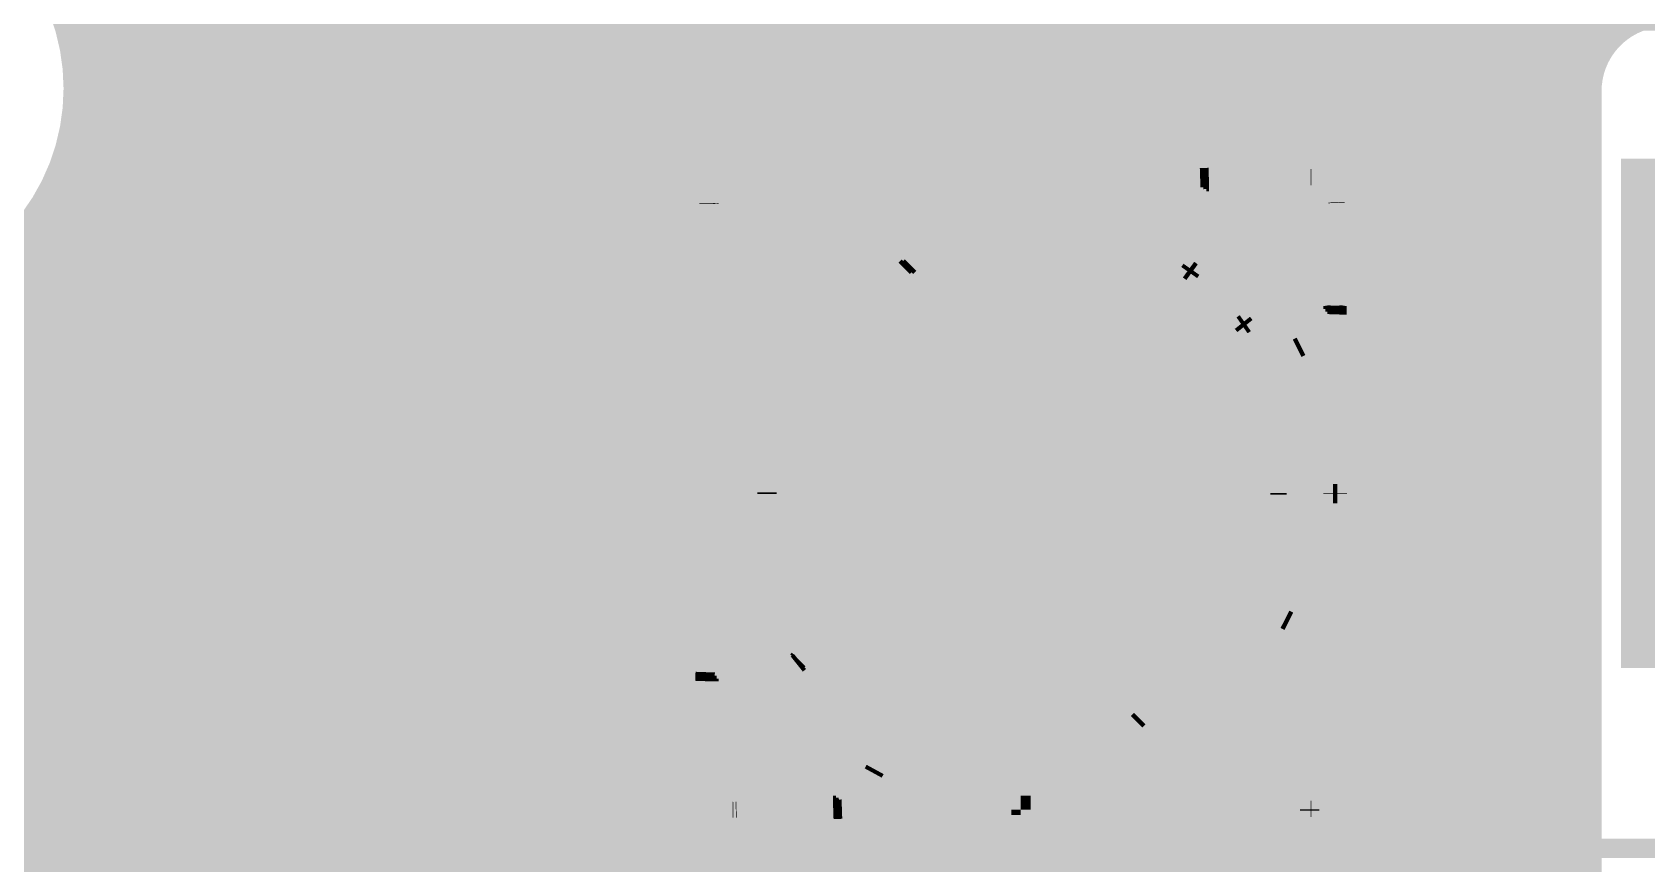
# Model space of a CAD drawing. Extents: x -20 to 155, y -91 to 215.
# Drawn here: x 103.33 to 116.05, y 194.57 to 201.12 of the extents above; entities that cross this region are included whole.
import ezdxf

# ---------------------------------------------------------------- set-up
doc = ezdxf.new("R2010")
doc.units = 0
doc.header["$MEASUREMENT"] = 0
doc.layers.get('0').update_dxf_attribs({"linetype": 'CONTINUOUS'})
for name, color, linetype in [('25-334-0_BOT', 7, 'CONTINUOUS'), ('25-334-0_SMT', 10, 'CONTINUOUS'), ('25-334-0_SPT', 14, 'CONTINUOUS'), ('25-334-0_SST', 12, 'CONTINUOUS'), ('25-334-0_TOP', 11, 'CONTINUOUS')]:
    doc.layers.add(name, color=color, linetype=linetype)

# ---------------------------------------------------------------- blocks, each defined once
blk = doc.blocks.new('RECTANGLE_41')
blk.add_solid([(0.8636, 2.0066), (0.8636, -2.0066), (-0.8636, 2.0066), (-0.8636, -2.0066)])
blk = doc.blocks.new('ROUND_35')
at = {"const_width": 0.23749}
blk.add_lwpolyline([(-0.118744, 0, 1), (0.118744, 0, 1)], format="xyb", close=True, dxfattribs=at)

msp = doc.modelspace()

# ---------------------------------------------------------------- linework, layer by layer
at = {"layer": '25-334-0_BOT', "const_width": 0.254}
for points in [[(103.7844, 214.122), (103.7844, 179.0446)], [(104.013, 214.122), (104.013, 179.0446)], [(104.2416, 214.122), (104.2416, 179.0446)], [(104.4702, 214.122), (104.4702, 179.0446)], [(104.6988, 214.122), (104.6988, 179.0446)], [(104.9274, 214.122), (104.9274, 179.0446)], [(105.156, 214.122), (105.156, 179.0446)], [(105.3846, 214.122), (105.3846, 179.0446)], [(105.6132, 214.122), (105.6132, 179.0446)], [(105.8418, 214.122), (105.8418, 179.0446)], [(106.0704, 214.122), (106.0704, 179.0446)], [(106.299, 214.122), (106.299, 179.0446)], [(106.5276, 214.122), (106.5276, 179.0446)], [(106.7562, 214.122), (106.7562, 179.0446)], [(106.9848, 214.122), (106.9848, 179.0446)], [(107.2134, 214.122), (107.2134, 179.0446)], [(107.442, 214.122), (107.442, 179.0446)], [(107.6706, 214.122), (107.6706, 179.0446)], [(107.8992, 214.122), (107.8992, 179.0446)], [(108.1278, 214.122), (108.1278, 179.0446)], [(108.3564, 214.122), (108.3564, 179.0446)], [(108.585, 214.122), (108.585, 179.0446)], [(108.8136, 214.122), (108.8136, 179.0446)], [(109.0422, 214.122), (109.0422, 179.0446)], [(109.2708, 214.122), (109.2708, 179.0446)], [(109.4994, 214.122), (109.4994, 179.0446)], [(109.728, 214.122), (109.728, 179.0446)], [(109.9566, 214.122), (109.9566, 179.0446)], [(110.1852, 214.122), (110.1852, 179.0446)], [(110.4138, 214.122), (110.4138, 179.0446)], [(110.6424, 214.122), (110.6424, 179.0446)], [(110.871, 214.122), (110.871, 179.0446)], [(111.0996, 214.122), (111.0996, 179.0446)], [(111.3282, 214.122), (111.3282, 179.0446)], [(111.5568, 214.122), (111.5568, 179.0446)], [(111.7854, 214.122), (111.7854, 179.0446)], [(112.014, 214.122), (112.014, 179.0446)], [(112.2426, 214.122), (112.2426, 179.0446)], [(112.4712, 214.122), (112.4712, 179.0446)], [(112.6998, 214.122), (112.6998, 179.0446)], [(112.9284, 214.122), (112.9284, 179.0446)], [(113.157, 214.122), (113.157, 179.0446)], [(113.3856, 214.122), (113.3856, 179.18938)], [(113.6142, 214.122), (113.6142, 179.2732)], [(113.8428, 214.122), (113.8428, 179.29098)], [(114.0714, 214.122), (114.0714, 179.24526)], [(114.3, 214.122), (114.3, 179.12588)], [(114.5286, 214.122), (114.5286, 178.87442)], [(114.7572, 203.59624), (114.7572, 166.1922)], [(114.9858, 203.59624), (114.9858, 166.4208)], [(115.2144, 203.59624), (115.2144, 166.6494)], [(115.443, 203.59624), (115.443, 166.878)], [(115.6716, 203.59624), (115.6716, 201.0029)], [(115.9002, 203.59624), (115.9002, 201.21626)], [(115.84432, 201.18324), (103.63454, 201.18324)], [(115.64112, 200.95464), (103.68534, 200.95464)], [(115.57254, 200.72604), (103.7082, 200.72604)], [(115.57, 200.66), (115.57, 187.96)], [(115.57, 200.49744), (103.69804, 200.49744)], [(115.57, 200.26884), (103.65994, 200.26884)], [(103.5558, 199.96404), (103.5558, 193.3956)], [(115.57, 200.04024), (103.58628, 200.04024)], [(115.57, 199.81164), (103.4796, 199.81164)], [(115.57, 199.58304), (103.32466, 199.58304)], [(103.3272, 199.58558), (103.3272, 193.77152)], [(115.57, 199.35444), (103.10622, 199.35444)], [(115.57, 199.12584), (102.77348, 199.12584)], [(115.57, 198.89724), (95.758, 198.89724)], [(115.57, 198.66864), (95.758, 198.66864)], [(115.57, 198.44004), (95.758, 198.44004)], [(115.57, 198.21144), (95.758, 198.21144)], [(115.57, 197.98284), (95.758, 197.98284)], [(115.57, 197.75424), (95.758, 197.75424)], [(115.57, 197.52564), (95.758, 197.52564)], [(115.57, 197.29704), (95.758, 197.29704)], [(115.57, 197.06844), (95.758, 197.06844)], [(115.57, 196.83984), (95.758, 196.83984)], [(115.57, 196.61124), (95.758, 196.61124)], [(115.57, 196.38264), (95.758, 196.38264)], [(115.57, 196.15404), (95.758, 196.15404)], [(115.57, 195.92544), (95.758, 195.92544)], [(115.57, 195.69684), (95.758, 195.69684)], [(115.57, 195.46824), (95.758, 195.46824)], [(115.57, 195.23964), (95.758, 195.23964)], [(115.57, 195.01104), (95.758, 195.01104)], [(115.57, 194.78244), (95.758, 194.78244)], [(115.57, 194.55384), (95.758, 194.55384)]]:
    msp.add_lwpolyline(points, dxfattribs=at)
for points in [[(103.7082, 200.68032, 0.4142136), (101.95052, 202.438)], [(116.205, 201.295, 0.4142136), (115.57, 200.66)], [(101.95052, 198.92264, 0.4142136), (103.7082, 200.68032)]]:
    msp.add_lwpolyline(points, format="xyb", dxfattribs=at)
at = {"layer": '25-334-0_SMT', "const_width": 0.127}
for points in [[(108.8517, 199.9742, 0.4142136), (108.65358, 199.77608)], [(113.60912, 199.7837, 0.4142136), (113.411, 199.98182)], [(110.20298, 199.263, 0.2845461), (109.11078, 197.4977)], [(113.15192, 197.49262, 0.2736465), (112.03432, 199.29602)], [(109.11078, 197.485, 0.2736465), (110.22838, 195.6816)], [(112.05972, 195.71462, 0.2848581), (113.15446, 197.47992)], [(108.65358, 195.19392, 0.4142136), (108.8517, 194.9958)], [(113.411, 195.00342, 0.4142136), (113.60912, 195.20154)]]:
    msp.add_lwpolyline(points, format="xyb", dxfattribs=at)
for points in [[(110.22838, 199.898), (108.69676, 199.898)], [(108.75518, 199.9488), (108.75518, 195.0212)], [(110.22838, 199.9742), (108.85678, 199.9742), (108.8517, 199.9742)], [(108.86948, 199.9742), (108.86948, 194.9958)], [(108.98378, 199.9742), (108.98378, 194.9958)], [(109.09808, 199.9742), (109.09808, 194.9958)], [(109.21238, 199.9742), (109.21238, 198.12508)], [(109.32668, 199.9742), (109.32668, 198.39686)], [(109.44098, 199.9742), (109.44098, 198.5899)], [(109.55528, 199.9742), (109.55528, 198.74484)], [(109.66958, 199.9742), (109.66958, 198.87438)], [(109.78388, 199.9742), (109.78388, 198.98106)], [(109.89818, 199.9742), (109.89818, 199.07504)], [(110.01248, 199.9742), (110.01248, 199.15378)], [(110.12678, 199.9742), (110.12678, 199.22236)], [(110.22838, 199.9742), (110.22838, 199.2884)], [(112.03432, 199.98182), (112.03432, 199.29602)], [(113.40592, 199.98182), (112.03432, 199.98182)], [(113.56594, 199.90562), (112.03432, 199.90562)], [(112.13592, 199.98182), (112.13592, 199.2376)], [(112.25022, 199.98182), (112.25022, 199.16648)], [(112.36452, 199.98182), (112.36452, 199.08012)], [(112.47882, 199.98182), (112.47882, 198.9836)], [(112.59312, 199.98182), (112.59312, 198.8693)], [(112.70742, 199.98182), (112.70742, 198.73722)], [(112.82172, 199.98182), (112.82172, 198.57466)], [(112.93602, 199.98182), (112.93602, 198.374)], [(113.05032, 199.98182), (113.05032, 198.09206)], [(113.16462, 199.98182), (113.16462, 195.00342)], [(113.27892, 199.98182), (113.27892, 195.00342)], [(113.39322, 199.98182), (113.39322, 195.00342)], [(113.411, 199.98182), (113.40592, 199.98182)], [(113.50752, 199.95642), (113.50752, 195.02882)], [(110.22838, 199.7837), (108.65358, 199.7837)], [(108.65358, 199.77608), (108.65364, 199.771)], [(108.65358, 199.771), (108.65358, 195.199), (108.65358, 195.19392)], [(113.60912, 199.79132), (112.03432, 199.79132)], [(113.60912, 199.77862), (113.60892, 199.78369)], [(113.60912, 199.77862), (113.60912, 195.20662), (113.60912, 195.20154)], [(110.22838, 199.6694), (108.65358, 199.6694)], [(113.60912, 199.67702), (112.03432, 199.67702)], [(110.22838, 199.5551), (108.65358, 199.5551)], [(113.60912, 199.56272), (112.03432, 199.56272)], [(110.22838, 199.4408), (108.65358, 199.4408)], [(113.60912, 199.44842), (112.03432, 199.44842)], [(110.22838, 199.3265), (108.65358, 199.3265)], [(110.22838, 199.2884), (110.20298, 199.263)], [(113.60912, 199.33412), (112.03432, 199.33412)], [(110.10646, 199.2122), (108.65358, 199.2122)], [(109.92866, 199.0979), (108.65358, 199.0979)], [(113.60912, 199.21982), (112.16894, 199.21982)], [(113.60912, 199.10552), (112.33404, 199.10552)], [(109.78388, 198.9836), (108.65358, 198.9836)], [(113.60912, 198.99122), (112.4712, 198.99122)], [(109.6645, 198.8693), (108.65358, 198.8693)], [(113.60912, 198.87692), (112.58804, 198.87692)], [(109.5629, 198.755), (108.65358, 198.755)], [(113.60912, 198.76262), (112.6871, 198.76262)], [(109.474, 198.6407), (108.65358, 198.6407)], [(113.60912, 198.64832), (112.77346, 198.64832)], [(109.3978, 198.5264), (108.65358, 198.5264)], [(113.60912, 198.53402), (112.84712, 198.53402)], [(109.3343, 198.4121), (108.65358, 198.4121)], [(113.60912, 198.41972), (112.91316, 198.41972)], [(109.27842, 198.2978), (108.65358, 198.2978)], [(113.60912, 198.30542), (112.96904, 198.30542)], [(109.2327, 198.1835), (108.65358, 198.1835)], [(113.60912, 198.19112), (113.0173, 198.19112)], [(109.1946, 198.0692), (108.65358, 198.0692)], [(109.16412, 197.9549), (108.65358, 197.9549)], [(113.60912, 198.07682), (113.0554, 198.07682)], [(113.60912, 197.96252), (113.08842, 197.96252)], [(109.13872, 197.8406), (108.65358, 197.8406)], [(113.60912, 197.84822), (113.11382, 197.84822)], [(109.12348, 197.7263), (108.65358, 197.7263)], [(113.60912, 197.73392), (113.13414, 197.73392)], [(109.11332, 197.612), (108.65358, 197.612)], [(113.60912, 197.61962), (113.14684, 197.61962)], [(109.11078, 197.4977), (108.65358, 197.4977)], [(109.11078, 197.4977), (109.11078, 197.485)], [(113.60912, 197.50532), (113.15192, 197.50532)], [(113.15192, 197.49262), (113.15192, 197.47992)], [(109.11586, 197.3834), (108.65358, 197.3834)], [(113.60912, 197.39102), (113.15192, 197.39102)], [(109.12602, 197.2691), (108.65358, 197.2691)], [(113.60912, 197.27672), (113.14176, 197.27672)], [(109.1438, 197.1548), (108.65358, 197.1548)], [(113.60912, 197.16242), (113.12652, 197.16242)], [(109.16666, 197.0405), (108.65358, 197.0405)], [(113.60912, 197.04812), (113.1062, 197.04812)], [(109.19968, 196.9262), (108.65358, 196.9262)], [(109.23778, 196.8119), (108.65358, 196.8119)], [(109.21238, 196.88302), (109.21238, 194.9958)], [(113.60912, 196.81952), (113.04016, 196.81952)], [(113.05032, 196.85254), (113.05032, 195.00342)], [(113.60912, 196.93382), (113.07572, 196.93382)], [(109.2835, 196.6976), (108.65358, 196.6976)], [(113.60912, 196.70522), (112.99444, 196.70522)], [(109.33684, 196.5833), (108.65358, 196.5833)], [(109.32668, 196.60362), (109.32668, 194.9958)], [(112.93602, 196.58076), (112.93602, 195.00342)], [(113.60912, 196.59092), (112.9411, 196.59092)], [(109.40034, 196.469), (108.65358, 196.469)], [(113.60912, 196.47662), (112.88014, 196.47662)], [(109.47146, 196.3547), (108.65358, 196.3547)], [(109.44098, 196.40042), (109.44098, 194.9958)], [(113.60912, 196.36232), (112.80648, 196.36232)], [(112.82172, 196.38518), (112.82172, 195.00342)], [(109.55528, 196.2404), (108.65358, 196.2404)], [(109.55528, 196.2404), (109.55528, 194.9958)], [(112.70742, 196.23024), (112.70742, 195.00342)], [(113.60912, 196.24802), (112.72012, 196.24802)], [(109.6518, 196.1261), (108.65358, 196.1261)], [(109.66958, 196.10832), (109.66958, 194.9958)], [(112.59312, 196.10324), (112.59312, 195.00342)], [(113.60912, 196.13372), (112.6236, 196.13372)], [(109.76356, 196.0118), (108.65358, 196.0118)], [(109.78388, 195.99402), (109.78388, 194.9958)], [(112.47882, 195.99402), (112.47882, 195.00342)], [(113.60912, 196.01942), (112.50676, 196.01942)], [(109.89564, 195.8975), (108.65358, 195.8975)], [(109.89818, 195.89496), (109.89818, 194.9958)], [(110.01248, 195.81114), (110.01248, 194.9958)], [(113.60912, 195.79082), (112.19942, 195.79082)], [(112.25022, 195.82384), (112.25022, 195.00342)], [(112.36452, 195.90258), (112.36452, 195.00342)], [(113.60912, 195.90512), (112.36706, 195.90512)], [(110.05566, 195.7832), (108.65358, 195.7832)], [(110.22838, 195.6689), (108.65358, 195.6689)], [(110.12678, 195.73748), (110.12678, 194.9958)], [(110.22838, 195.6816), (110.22838, 194.9958)], [(112.05972, 195.71462), (112.03432, 195.68922)], [(112.03432, 195.68922), (112.03432, 195.00342)], [(113.60912, 195.67652), (112.03432, 195.67652)], [(112.13592, 195.75526), (112.13592, 195.00342)], [(110.22838, 195.5546), (108.65358, 195.5546)], [(113.60912, 195.56222), (112.03432, 195.56222)], [(110.22838, 195.4403), (108.65358, 195.4403)], [(113.60912, 195.44792), (112.03432, 195.44792)], [(110.22838, 195.326), (108.65358, 195.326)], [(113.60912, 195.33362), (112.03432, 195.33362)], [(110.22838, 195.2117), (108.65358, 195.2117)], [(113.60912, 195.21932), (112.03432, 195.21932)], [(110.22838, 195.0974), (108.67898, 195.0974)], [(113.58372, 195.10502), (112.03432, 195.10502)], [(108.8517, 194.9958), (108.85678, 194.99586)], [(110.22838, 194.9958), (108.85678, 194.9958)], [(113.40592, 195.00342), (112.03432, 195.00342)], [(113.40592, 195.00342), (113.411, 195.00336)]]:
    msp.add_lwpolyline(points, dxfattribs=at)
at = {"layer": '25-334-0_SPT', "const_width": 0.127}
for points in [[(108.8771, 199.9742, 0.4142136), (108.67898, 199.77608)], [(113.60912, 199.7837, 0.4142136), (113.411, 199.98182)], [(110.22838, 199.263, 0.2845461), (109.13618, 197.4977)], [(113.15192, 197.49262, 0.2736465), (112.03432, 199.29602)], [(109.13618, 197.485, 0.2736465), (110.25378, 195.6816)], [(112.05972, 195.71462, 0.2848581), (113.15446, 197.47992)], [(108.67898, 195.19392, 0.4142136), (108.8771, 194.9958)], [(113.411, 195.00342, 0.4142136), (113.60912, 195.20154)]]:
    msp.add_lwpolyline(points, format="xyb", dxfattribs=at)
for points in [[(110.25378, 199.898), (108.72216, 199.898)], [(108.78058, 199.9488), (108.78058, 195.0212)], [(110.25378, 199.9742), (108.88218, 199.9742), (108.8771, 199.9742)], [(108.89488, 199.9742), (108.89488, 194.9958)], [(109.00918, 199.9742), (109.00918, 194.9958)], [(109.12348, 199.9742), (109.12348, 194.9958)], [(109.23778, 199.9742), (109.23778, 198.12508)], [(109.35208, 199.9742), (109.35208, 198.39686)], [(109.46638, 199.9742), (109.46638, 198.5899)], [(109.58068, 199.9742), (109.58068, 198.74484)], [(109.69498, 199.9742), (109.69498, 198.87438)], [(109.80928, 199.9742), (109.80928, 198.98106)], [(109.92358, 199.9742), (109.92358, 199.07504)], [(110.03788, 199.9742), (110.03788, 199.15378)], [(110.15218, 199.9742), (110.15218, 199.22236)], [(110.25378, 199.9742), (110.25378, 199.2884)], [(112.03432, 199.98182), (112.03432, 199.29602)], [(113.40592, 199.98182), (112.03432, 199.98182)], [(113.56594, 199.90562), (112.03432, 199.90562)], [(112.13592, 199.98182), (112.13592, 199.2376)], [(112.25022, 199.98182), (112.25022, 199.16648)], [(112.36452, 199.98182), (112.36452, 199.08012)], [(112.47882, 199.98182), (112.47882, 198.9836)], [(112.59312, 199.98182), (112.59312, 198.8693)], [(112.70742, 199.98182), (112.70742, 198.73722)], [(112.82172, 199.98182), (112.82172, 198.57466)], [(112.93602, 199.98182), (112.93602, 198.374)], [(113.05032, 199.98182), (113.05032, 198.09206)], [(113.16462, 199.98182), (113.16462, 195.00342)], [(113.27892, 199.98182), (113.27892, 195.00342)], [(113.39322, 199.98182), (113.39322, 195.00342)], [(113.411, 199.98182), (113.40592, 199.98182)], [(113.50752, 199.95642), (113.50752, 195.02882)], [(110.25378, 199.7837), (108.67898, 199.7837)], [(108.67898, 199.77608), (108.67904, 199.771)], [(108.67898, 199.771), (108.67898, 195.199), (108.67898, 195.19392)], [(113.60912, 199.79132), (112.03432, 199.79132)], [(113.60912, 199.77862), (113.60892, 199.78369)], [(113.60912, 199.77862), (113.60912, 195.20662), (113.60912, 195.20154)], [(110.25378, 199.6694), (108.67898, 199.6694)], [(113.60912, 199.67702), (112.03432, 199.67702)], [(110.25378, 199.5551), (108.67898, 199.5551)], [(113.60912, 199.56272), (112.03432, 199.56272)], [(110.25378, 199.4408), (108.67898, 199.4408)], [(113.60912, 199.44842), (112.03432, 199.44842)], [(110.25378, 199.3265), (108.67898, 199.3265)], [(110.25378, 199.2884), (110.22838, 199.263)], [(113.60912, 199.33412), (112.03432, 199.33412)], [(110.13186, 199.2122), (108.67898, 199.2122)], [(109.95406, 199.0979), (108.67898, 199.0979)], [(113.60912, 199.21982), (112.16894, 199.21982)], [(113.60912, 199.10552), (112.33404, 199.10552)], [(109.80928, 198.9836), (108.67898, 198.9836)], [(113.60912, 198.99122), (112.4712, 198.99122)], [(109.6899, 198.8693), (108.67898, 198.8693)], [(113.60912, 198.87692), (112.58804, 198.87692)], [(109.5883, 198.755), (108.67898, 198.755)], [(113.60912, 198.76262), (112.6871, 198.76262)], [(109.4994, 198.6407), (108.67898, 198.6407)], [(113.60912, 198.64832), (112.77346, 198.64832)], [(109.4232, 198.5264), (108.67898, 198.5264)], [(113.60912, 198.53402), (112.84712, 198.53402)], [(109.3597, 198.4121), (108.67898, 198.4121)], [(113.60912, 198.41972), (112.91316, 198.41972)], [(109.30382, 198.2978), (108.67898, 198.2978)], [(113.60912, 198.30542), (112.96904, 198.30542)], [(109.2581, 198.1835), (108.67898, 198.1835)], [(113.60912, 198.19112), (113.0173, 198.19112)], [(109.22, 198.0692), (108.67898, 198.0692)], [(109.18952, 197.9549), (108.67898, 197.9549)], [(113.60912, 198.07682), (113.0554, 198.07682)], [(113.60912, 197.96252), (113.08842, 197.96252)], [(109.16412, 197.8406), (108.67898, 197.8406)], [(113.60912, 197.84822), (113.11382, 197.84822)], [(109.14888, 197.7263), (108.67898, 197.7263)], [(113.60912, 197.73392), (113.13414, 197.73392)], [(109.13872, 197.612), (108.67898, 197.612)], [(113.60912, 197.61962), (113.14684, 197.61962)], [(109.13618, 197.4977), (108.67898, 197.4977)], [(109.13618, 197.4977), (109.13618, 197.485)], [(113.60912, 197.50532), (113.15192, 197.50532)], [(113.15192, 197.49262), (113.15192, 197.47992)], [(109.14126, 197.3834), (108.67898, 197.3834)], [(113.60912, 197.39102), (113.15192, 197.39102)], [(109.15142, 197.2691), (108.67898, 197.2691)], [(113.60912, 197.27672), (113.14176, 197.27672)], [(109.1692, 197.1548), (108.67898, 197.1548)], [(113.60912, 197.16242), (113.12652, 197.16242)], [(109.19206, 197.0405), (108.67898, 197.0405)], [(113.60912, 197.04812), (113.1062, 197.04812)], [(109.22508, 196.9262), (108.67898, 196.9262)], [(109.26318, 196.8119), (108.67898, 196.8119)], [(109.23778, 196.88302), (109.23778, 194.9958)], [(113.60912, 196.81952), (113.04016, 196.81952)], [(113.05032, 196.85254), (113.05032, 195.00342)], [(113.60912, 196.93382), (113.07572, 196.93382)], [(109.3089, 196.6976), (108.67898, 196.6976)], [(113.60912, 196.70522), (112.99444, 196.70522)], [(109.36224, 196.5833), (108.67898, 196.5833)], [(109.35208, 196.60362), (109.35208, 194.9958)], [(112.93602, 196.58076), (112.93602, 195.00342)], [(113.60912, 196.59092), (112.9411, 196.59092)], [(109.42574, 196.469), (108.67898, 196.469)], [(113.60912, 196.47662), (112.88014, 196.47662)], [(109.49686, 196.3547), (108.67898, 196.3547)], [(109.46638, 196.40042), (109.46638, 194.9958)], [(113.60912, 196.36232), (112.80648, 196.36232)], [(112.82172, 196.38518), (112.82172, 195.00342)], [(109.58068, 196.2404), (108.67898, 196.2404)], [(109.58068, 196.2404), (109.58068, 194.9958)], [(112.70742, 196.23024), (112.70742, 195.00342)], [(113.60912, 196.24802), (112.72012, 196.24802)], [(109.6772, 196.1261), (108.67898, 196.1261)], [(109.69498, 196.10832), (109.69498, 194.9958)], [(112.59312, 196.10324), (112.59312, 195.00342)], [(113.60912, 196.13372), (112.6236, 196.13372)], [(109.78896, 196.0118), (108.67898, 196.0118)], [(109.80928, 195.99402), (109.80928, 194.9958)], [(112.47882, 195.99402), (112.47882, 195.00342)], [(113.60912, 196.01942), (112.50676, 196.01942)], [(109.92104, 195.8975), (108.67898, 195.8975)], [(109.92358, 195.89496), (109.92358, 194.9958)], [(110.03788, 195.81114), (110.03788, 194.9958)], [(113.60912, 195.79082), (112.19942, 195.79082)], [(112.25022, 195.82384), (112.25022, 195.00342)], [(112.36452, 195.90258), (112.36452, 195.00342)], [(113.60912, 195.90512), (112.36706, 195.90512)], [(110.08106, 195.7832), (108.67898, 195.7832)], [(110.25378, 195.6689), (108.67898, 195.6689)], [(110.15218, 195.73748), (110.15218, 194.9958)], [(110.25378, 195.6816), (110.25378, 194.9958)], [(112.05972, 195.71462), (112.03432, 195.68922)], [(112.03432, 195.68922), (112.03432, 195.00342)], [(113.60912, 195.67652), (112.03432, 195.67652)], [(112.13592, 195.75526), (112.13592, 195.00342)], [(110.25378, 195.5546), (108.67898, 195.5546)], [(113.60912, 195.56222), (112.03432, 195.56222)], [(110.25378, 195.4403), (108.67898, 195.4403)], [(113.60912, 195.44792), (112.03432, 195.44792)], [(110.25378, 195.326), (108.67898, 195.326)], [(113.60912, 195.33362), (112.03432, 195.33362)], [(110.25378, 195.2117), (108.67898, 195.2117)], [(113.60912, 195.21932), (112.03432, 195.21932)], [(110.25378, 195.0974), (108.70438, 195.0974)], [(113.58372, 195.10502), (112.03432, 195.10502)], [(108.8771, 194.9958), (108.88218, 194.99586)], [(110.25378, 194.9958), (108.88218, 194.9958)], [(113.40592, 195.00342), (112.03432, 195.00342)], [(113.40592, 195.00342), (113.411, 195.00336)]]:
    msp.add_lwpolyline(points, dxfattribs=at)
at = {"layer": '25-334-0_SST'}
for points, const_width in [([(104.86644, 212.89772), (103.66756, 212.89772), (61.43244, 212.89772), (61.43244, 190.96228), (103.66756, 190.96228), (103.66756, 212.89772), (103.66756, 214.0966), (61.43244, 214.0966)], 0.1524), ([(105.39984, 190.42888), (104.86644, 190.96228), (104.86644, 212.89772), (105.39984, 213.43112), (105.39984, 190.42888)], 0.1524), ([(124.5616, 194.691), (124.5616, 201.549), (115.4684, 201.549), (115.4684, 194.691), (124.5616, 194.691)], 0.1524), ([(116.54282, 201.21118), (115.52682, 201.21118), (115.697, 201.0918)], 0.1524), ([(112.5347, 199.97674), (112.54486, 199.9488), (113.0173, 199.38492), (113.0427, 199.40524), (112.5728, 199.96658), (112.58296, 199.94626)], 0.1524), ([(108.32338, 194.6402), (113.98758, 194.6402), (113.98758, 200.279), (108.32338, 200.279), (108.32338, 194.6402)], 0.127), ([(113.59642, 198.92264), (113.59388, 198.92518), (113.03, 199.39508), (113.04016, 199.38238), (113.0173, 199.40524), (112.4585, 198.84644), (112.4839, 198.82358), (113.04016, 199.38238)], 0.1524), ([(110.0963, 199.5805), (110.1471, 199.5805), (110.1471, 199.98944), (109.54258, 199.98944), (108.6231, 199.0852), (108.6231, 198.51116), (109.07014, 198.51116), (109.1057, 198.57974), (109.13618, 198.63308), (109.23016, 198.78548), (109.26572, 198.83374), (109.37748, 198.97598), (109.41558, 199.0217), (109.45622, 199.06488), (109.4994, 199.10806), (109.54258, 199.1487), (109.58576, 199.18934), (109.63148, 199.22998), (109.72292, 199.30618), (109.77118, 199.34174), (109.97184, 199.47382), (110.02518, 199.50176), (110.07852, 199.53224), (110.13186, 199.55764), (110.109, 199.60336), (109.99978, 199.54748), (109.94644, 199.517), (109.7407, 199.38238), (109.69244, 199.34682), (109.4613, 199.14362), (109.41812, 199.10044), (109.37748, 199.05472), (109.33684, 199.009), (109.29874, 198.96074), (109.26064, 198.91248), (109.15396, 198.76262), (109.12094, 198.71182), (109.09046, 198.65848), (109.05998, 198.60514), (109.03966, 198.5645), (108.6739, 198.5645), (108.6739, 199.06234), (109.5629, 199.9361), (110.0963, 199.9361), (110.0963, 199.5805)], 0.1524), ([(109.5629, 199.9361), (112.55756, 199.9361), (112.55756, 199.98944), (109.54258, 199.98944)], 0.1524), ([(111.12246, 199.97928), (111.12246, 199.94626), (111.36884, 199.93356), (111.46536, 199.9234), (111.51108, 199.91578), (111.65332, 199.89038), (111.69904, 199.87768), (111.74476, 199.86752), (111.8362, 199.84212), (111.88192, 199.82688), (111.9251, 199.81164), (112.014, 199.78116), (112.05718, 199.76338), (112.14354, 199.72528), (112.268, 199.66432), (112.28324, 199.6948), (112.15624, 199.75576), (112.11306, 199.77608), (112.06988, 199.79386), (111.93526, 199.84466), (111.89208, 199.8599), (111.84636, 199.8726), (111.80064, 199.88784), (111.75238, 199.898), (111.51616, 199.9488), (111.4679, 199.95642), (111.37138, 199.96658), (111.12246, 199.97928)], 0.1524), ([(112.04448, 199.47128), (112.55756, 199.98436), (113.04016, 199.40778), (113.01984, 199.38238), (113.58626, 198.90994), (113.61166, 198.89978)], 0.1524), ([(112.60328, 199.97928), (112.53468, 199.97695)], 0.1524), ([(113.11636, 198.46544), (113.57102, 198.9201), (113.01984, 199.38238), (112.55502, 199.9361), (112.10036, 199.48144)], 0.1524), ([(112.60328, 199.96404), (112.55749, 199.96299)], 0.1524), ([(113.58118, 198.9455), (113.6015, 198.93788), (113.04016, 199.40778), (113.03, 199.39508), (112.5601, 199.95896), (112.55756, 199.9615)], 0.1524), ([(112.60328, 199.94626), (112.58296, 199.94605)], 0.1524), ([(113.04016, 199.40778), (113.61928, 198.92264), (113.1062, 198.40956), (113.08842, 198.44766)], 0.1524), ([(112.44326, 199.25284), (112.4712, 199.23252)], 0.1524), ([(112.46612, 199.25538), (112.44834, 199.22998)], 0.1524), ([(108.6739, 199.06234), (108.6739, 196.05498), (108.6231, 196.05498), (108.6231, 199.0852)], 0.1524), ([(113.58118, 198.9455), (113.58038, 198.96832)], 0.1524), ([(113.59642, 198.92264), (113.59642, 198.96836)], 0.1524), ([(113.61166, 198.89978), (113.61399, 198.96836)], 0.1524), ([(112.8903, 198.8312), (112.8649, 198.81342)], 0.1524), ([(112.88776, 198.80834), (112.86744, 198.83374)], 0.1524), ([(113.57102, 195.21424), (113.57102, 198.92264), (113.62436, 198.92264), (113.62436, 195.21424)], 0.1524), ([(113.32972, 198.64832), (113.29924, 198.63308)], 0.1524), ([(108.91774, 196.3293), (108.94822, 196.34454), (108.88472, 196.469), (108.86694, 196.51218), (108.84916, 196.55536), (108.83138, 196.59854), (108.8136, 196.64172), (108.79836, 196.6849), (108.78312, 196.73062), (108.77042, 196.77634), (108.75772, 196.82206), (108.74502, 196.86778), (108.73232, 196.9135), (108.72216, 196.95922), (108.69676, 197.09892), (108.68914, 197.14718), (108.68152, 197.19544), (108.67644, 197.2437), (108.66628, 197.48754), (108.66882, 197.62216), (108.6739, 197.70852), (108.67898, 197.75424), (108.68406, 197.79742), (108.72978, 198.05142), (108.73994, 198.09206), (108.7501, 198.13524), (108.8009, 198.2978), (108.81614, 198.3359), (108.83138, 198.37654), (108.84662, 198.41464), (108.89742, 198.53148), (108.86694, 198.54418), (108.84916, 198.50608), (108.81614, 198.42734), (108.79836, 198.38924), (108.78566, 198.3486), (108.77042, 198.30796), (108.71962, 198.14286), (108.70692, 198.10222), (108.69676, 198.05904), (108.68914, 198.01586), (108.67898, 197.97268), (108.66374, 197.88886), (108.65612, 197.84314), (108.65104, 197.79996), (108.64596, 197.75678), (108.64088, 197.71106), (108.6358, 197.62216), (108.63326, 197.48754), (108.64342, 197.24116), (108.6485, 197.19036), (108.65612, 197.1421), (108.66374, 197.09384), (108.712, 196.85762), (108.7247, 196.8119), (108.7374, 196.76618), (108.75264, 196.72046), (108.76788, 196.67474), (108.81868, 196.54266), (108.83646, 196.49948), (108.85678, 196.4563), (108.91774, 196.3293)], 0.1524), ([(106.79176, 197.49262), (106.79176, 197.90918), (107.80776, 197.90918)], 0.1524), ([(113.58118, 197.48754), (113.58116, 197.49262)], 0.1524), ([(113.58118, 197.48754), (113.6142, 197.48754)], 0.1524), ([(113.6142, 197.48754), (113.61418, 197.49262)], 0.1524), ([(106.79176, 196.7738), (106.79176, 197.01002)], 0.1524), ([(106.79176, 196.89318), (107.80776, 196.89318), (107.63758, 197.01002)], 0.1524), ([(110.20298, 195.5038), (109.6899, 194.99072), (109.20476, 195.57238), (108.62564, 196.05498), (109.13872, 196.56806)], 0.1524), ([(109.1311, 196.50964), (108.67644, 196.05498), (109.23016, 195.5927), (109.6899, 195.03898), (110.14456, 195.49618)], 0.1524), ([(113.2332, 196.4817), (113.20272, 196.49694)], 0.1524), ([(113.6142, 195.2117), (113.6142, 196.50456), (113.21796, 196.50456), (113.21796, 196.47154), (113.58118, 196.47154), (113.58118, 195.199)], 0.1524), ([(109.78642, 196.12864), (109.76356, 196.1515), (109.20476, 195.5927), (109.23016, 195.56984), (109.78642, 196.12864)], 0.1524), ([(109.38002, 196.14134), (109.3597, 196.16674), (109.3724, 196.17944)], 0.1524), ([(109.38256, 196.1642), (109.35716, 196.14388)], 0.1524), ([(109.3724, 196.17944), (109.3597, 196.16674)], 0.1524), ([(108.6358, 196.08038), (108.6333, 196.00926)], 0.1524), ([(108.66628, 196.02958), (109.2073, 195.56984), (109.23016, 195.59524), (108.66374, 196.06768), (108.6358, 196.08038)], 0.1524), ([(108.65104, 196.05498), (108.64999, 196.00926)], 0.1524), ([(108.65104, 196.05498), (108.65358, 196.05244), (109.21746, 195.58254), (109.6899, 195.01866), (109.6899, 195.01612), (109.67466, 195.01104), (109.66704, 195.03136)], 0.1524), ([(108.66628, 196.02958), (108.66607, 196.00926)], 0.1524), ([(109.71276, 195.00088), (109.7026, 195.02628), (109.23016, 195.5927), (109.20476, 195.57238), (109.67466, 195.01104)], 0.1524), ([(112.14354, 195.42252), (112.14354, 194.99834), (113.3983, 194.99834)], 0.1524), ([(113.41354, 195.03136), (112.17656, 195.03136), (112.17656, 195.4022)], 0.1524), ([(109.97438, 195.3133), (109.95914, 195.28536)], 0.1524), ([(109.64418, 195.03136), (109.66703, 195.03162)], 0.1524), ([(109.64418, 195.01358), (109.68997, 195.01463)], 0.1524), ([(113.3983, 194.98818), (109.6899, 194.98818), (109.6899, 195.03898), (113.411, 195.04152)], 0.1524), ([(111.12246, 194.9958), (111.12246, 195.03136), (111.11992, 195.03136)], 0.1524), ([(109.64418, 194.99834), (109.71277, 195.00067)], 0.1524), ([(113.3983, 194.98818), (113.3983, 194.99834)], 0.1524)]:
    msp.add_lwpolyline(points, dxfattribs=dict(at, const_width=const_width))
at = {"layer": '25-334-0_SST', "const_width": 0.1524}
for points in [[(113.6142, 198.96836, 0.4142136), (112.60328, 199.97928)], [(113.59896, 198.96836, 0.4142136), (112.60328, 199.96404)], [(113.58118, 198.96836, 0.4142136), (112.60328, 199.94626)], [(111.12246, 199.71004, 0.4142136), (108.89996, 197.48754)], [(111.12246, 199.67702, 0.4142136), (108.93552, 197.49008)], [(112.48136, 199.24522, 0.1660348), (111.12246, 199.70926)], [(112.4331, 199.24014, 0.1620988), (111.12246, 199.67651)], [(112.44834, 199.22998, 0.0536721), (112.04536, 199.47316)], [(112.46612, 199.25538, 0.0487989), (112.10014, 199.48099)], [(112.44326, 199.25284, 0.1797101), (112.36685, 199.0471)], [(112.4331, 199.24014, 0.1664185), (112.36702, 199.0471)], [(112.48136, 199.24522, 0.1972575), (112.40004, 199.0471)], [(112.4712, 199.23252, 0.1823268), (112.40126, 199.0471)], [(112.36706, 199.0471, 0.4142136), (112.68202, 198.73214)], [(112.36706, 199.0471, 0.4142136), (112.68202, 198.73214)], [(112.40008, 199.0471, 0.4142136), (112.68202, 198.76516)], [(112.40008, 199.0471, 0.4142136), (112.68202, 198.76516)], [(112.68202, 198.76516, 0.197256), (112.88011, 198.84647)], [(112.68202, 198.76516, 0.1807929), (112.86696, 198.83429)], [(113.11636, 198.46544, 0.0505341), (112.87962, 198.84604)], [(113.34496, 197.48754, 0.1639217), (112.89188, 198.8324)], [(112.68202, 198.73214, 0.1797099), (112.88762, 198.8085)], [(112.68202, 198.73214, 0.1664167), (112.87503, 198.79821)], [(113.31194, 197.48754, 0.1642446), (112.86444, 198.81307)], [(113.08842, 198.44766, 0.0471365), (112.87485, 198.79802)], [(113.58118, 197.49262, 0.1218501), (113.29908, 198.633)], [(113.6142, 197.49262, 0.1216549), (113.32889, 198.64788)], [(108.9025, 197.48754, 0.165982), (109.36589, 196.13008)], [(108.93552, 197.49008, 0.1620989), (109.37199, 196.17913)], [(111.12246, 195.26758, 0.4142136), (113.34242, 197.48754)], [(111.125, 195.3006, 0.4142136), (113.31194, 197.48754)], [(109.13872, 196.56806, 0.0547599), (109.38232, 196.16402)], [(109.1311, 196.50964, 0.0490986), (109.35712, 196.14385)], [(112.14354, 195.42252, 0.1677029), (113.20345, 196.49659)], [(112.17656, 195.4022, 0.1655129), (113.23395, 196.48134)], [(109.56544, 196.24548, 0.1810777), (109.35858, 196.16803)], [(109.56544, 196.21246, 0.1956263), (109.36684, 196.13167)], [(109.56544, 196.24548, 0.166419), (109.37242, 196.17941)], [(109.56544, 196.21246, 0.1823287), (109.37924, 196.14223)], [(109.8804, 195.93052, 0.4142136), (109.56544, 196.24548)], [(109.84738, 195.93052, 0.4142136), (109.56544, 196.21246)], [(109.84738, 195.92798, 0.4142136), (109.56544, 196.20992)], [(108.63326, 196.00926, 0.4142136), (109.64418, 194.99834)], [(108.65104, 196.00926, 0.4142136), (109.64418, 195.01612)], [(108.66628, 196.00926, 0.4142136), (109.64418, 195.03136)], [(109.7661, 195.72986, 0.1989124), (109.84922, 195.93052)], [(109.7661, 195.72986, 0.1972575), (109.84742, 195.92798)], [(109.81436, 195.73748, 0.1664185), (109.88044, 195.93052)], [(109.81436, 195.73748, 0.1664185), (109.88044, 195.93052)], [(109.7661, 195.72986, 0.0501327), (110.14407, 195.49517)], [(109.7661, 195.72986, 0.1658023), (111.12246, 195.26737)], [(109.81436, 195.73748, 0.0518212), (110.20378, 195.50554)], [(109.81436, 195.73748, 0.1620988), (111.125, 195.30111)], [(109.95914, 195.28536, 0.1222351), (111.11992, 194.99728)], [(109.97438, 195.3133, 0.1220701), (111.11992, 195.0294)], [(113.3983, 194.98818, 0.4142136), (113.62436, 195.21424)], [(113.3983, 194.99834, 0.4107693), (113.6142, 195.2117)], [(113.411, 195.04152, 0.3928793), (113.57102, 195.21424)], [(113.41354, 195.03136, 0.3663079), (113.58118, 195.199)]]:
    msp.add_lwpolyline(points, format="xyb", dxfattribs=at)
at = {"layer": '25-334-0_TOP'}
for points, const_width in [([(108.585, 208.5086), (108.585, 203.327), (106.807, 201.549), (106.807, 195.58), (107.95, 194.437), (107.95, 192.94856)], 0.635), ([(114.3, 192.94856), (114.935, 193.58356), (114.935, 201.168), (116.205, 202.438), (116.205, 205.105)], 0.635), ([(107.95, 192.94856), (107.85856, 193.04), (106.934, 193.04), (101.95052, 198.02348), (101.95052, 200.68032)], 1.27), ([(110.363, 200.025), (108.585, 200.025), (108.585, 194.945)], 0.127), ([(108.6993, 200.025), (108.6993, 194.945)], 0.127), ([(108.8136, 200.025), (108.8136, 194.945)], 0.127), ([(108.9279, 200.025), (108.9279, 194.945)], 0.127), ([(109.0422, 200.025), (109.0422, 194.945)], 0.127), ([(109.1565, 200.025), (109.1565, 194.945)], 0.127), ([(109.2708, 200.025), (109.2708, 194.945)], 0.127), ([(109.3851, 200.025), (109.3851, 194.945)], 0.127), ([(109.4994, 200.025), (109.4994, 194.945)], 0.127), ([(109.6137, 200.025), (109.6137, 194.945)], 0.127), ([(109.728, 200.025), (109.728, 194.945)], 0.127), ([(109.8423, 200.025), (109.8423, 194.945)], 0.127), ([(109.9566, 200.025), (109.9566, 194.945)], 0.127), ([(110.0709, 200.025), (110.0709, 194.945)], 0.127), ([(110.1852, 200.025), (110.1852, 194.945)], 0.127), ([(110.2995, 200.025), (110.2995, 194.945)], 0.127), ([(110.363, 200.025), (110.363, 194.945)], 0.127), ([(113.665, 200.025), (111.887, 200.025)], 0.127), ([(113.665, 200.025), (113.665, 194.945), (111.887, 194.945)], 0.127), ([(111.887, 200.025), (111.887, 194.945)], 0.127), ([(112.0013, 200.025), (112.0013, 194.945)], 0.127), ([(112.1156, 200.025), (112.1156, 194.945)], 0.127), ([(112.2299, 200.025), (112.2299, 194.945)], 0.127), ([(112.3442, 200.025), (112.3442, 194.945)], 0.127), ([(112.4585, 200.025), (112.4585, 194.945)], 0.127), ([(112.5728, 200.025), (112.5728, 194.945)], 0.127), ([(112.6871, 200.025), (112.6871, 194.945)], 0.127), ([(112.8014, 200.025), (112.8014, 194.945)], 0.127), ([(112.9157, 200.025), (112.9157, 194.945)], 0.127), ([(113.03, 200.025), (113.03, 194.945)], 0.127), ([(113.1443, 200.025), (113.1443, 194.945)], 0.127), ([(113.2586, 200.025), (113.2586, 194.945)], 0.127), ([(113.3729, 200.025), (113.3729, 194.945)], 0.127), ([(113.4872, 200.025), (113.4872, 194.945)], 0.127), ([(113.6015, 200.025), (113.6015, 194.945)], 0.127), ([(110.363, 199.9742), (108.585, 199.9742)], 0.127), ([(113.665, 199.9742), (111.887, 199.9742)], 0.127), ([(110.363, 199.8599), (108.585, 199.8599)], 0.127), ([(110.363, 199.7456), (108.585, 199.7456)], 0.127), ([(113.665, 199.8599), (111.887, 199.8599)], 0.127), ([(113.665, 199.7456), (111.887, 199.7456)], 0.127), ([(110.363, 199.6313), (108.585, 199.6313)], 0.127), ([(113.665, 199.6313), (111.887, 199.6313)], 0.127), ([(110.363, 199.517), (108.585, 199.517)], 0.127), ([(113.665, 199.517), (111.887, 199.517)], 0.127), ([(110.363, 199.4027), (108.585, 199.4027)], 0.127), ([(113.665, 199.4027), (111.887, 199.4027)], 0.127), ([(110.363, 199.2884), (108.585, 199.2884)], 0.127), ([(113.665, 199.2884), (111.887, 199.2884)], 0.127), ([(110.363, 199.1741), (108.585, 199.1741)], 0.127), ([(113.665, 199.1741), (111.887, 199.1741)], 0.127), ([(110.363, 199.0598), (108.585, 199.0598)], 0.127), ([(113.665, 199.0598), (111.887, 199.0598)], 0.127), ([(110.363, 198.9455), (108.585, 198.9455)], 0.127), ([(113.665, 198.9455), (111.887, 198.9455)], 0.127), ([(110.363, 198.8312), (108.585, 198.8312)], 0.127), ([(110.363, 198.7169), (108.585, 198.7169)], 0.127), ([(113.665, 198.8312), (111.887, 198.8312)], 0.127), ([(113.665, 198.7169), (111.887, 198.7169)], 0.127), ([(110.363, 198.6026), (108.585, 198.6026)], 0.127), ([(113.665, 198.6026), (111.887, 198.6026)], 0.127), ([(110.363, 198.4883), (108.585, 198.4883)], 0.127), ([(113.665, 198.4883), (111.887, 198.4883)], 0.127), ([(110.363, 198.374), (108.585, 198.374)], 0.127), ([(113.665, 198.374), (111.887, 198.374)], 0.127), ([(110.363, 198.2597), (108.585, 198.2597)], 0.127), ([(113.665, 198.2597), (111.887, 198.2597)], 0.127), ([(110.363, 198.1454), (108.585, 198.1454)], 0.127), ([(113.665, 198.1454), (111.887, 198.1454)], 0.127), ([(107.95, 192.94856), (108.88218, 193.88074), (108.88218, 197.485)], 1.27), ([(110.363, 198.0311), (108.585, 198.0311)], 0.127), ([(113.665, 198.0311), (111.887, 198.0311)], 0.127), ([(113.36528, 197.485), (113.284, 197.485), (112.776, 196.977), (112.776, 193.294), (113.1189, 192.94856), (114.3, 192.94856)], 1.27), ([(110.363, 197.9168), (108.585, 197.9168)], 0.127), ([(113.665, 197.9168), (111.887, 197.9168)], 0.127), ([(110.363, 197.8025), (108.585, 197.8025)], 0.127), ([(113.665, 197.8025), (111.887, 197.8025)], 0.127), ([(110.363, 197.6882), (108.585, 197.6882)], 0.127), ([(110.363, 197.5739), (108.585, 197.5739)], 0.127), ([(113.665, 197.6882), (111.887, 197.6882)], 0.127), ([(113.665, 197.5739), (111.887, 197.5739)], 0.127), ([(110.363, 197.4596), (108.585, 197.4596)], 0.127), ([(113.665, 197.4596), (111.887, 197.4596)], 0.127), ([(110.363, 197.3453), (108.585, 197.3453)], 0.127), ([(113.665, 197.3453), (111.887, 197.3453)], 0.127), ([(110.363, 197.231), (108.585, 197.231)], 0.127), ([(113.665, 197.231), (111.887, 197.231)], 0.127), ([(110.363, 197.1167), (108.585, 197.1167)], 0.127), ([(113.665, 197.1167), (111.887, 197.1167)], 0.127), ([(110.363, 197.0024), (108.585, 197.0024)], 0.127), ([(113.665, 197.0024), (111.887, 197.0024)], 0.127), ([(110.363, 196.8881), (108.585, 196.8881)], 0.127), ([(113.665, 196.8881), (111.887, 196.8881)], 0.127), ([(110.363, 196.7738), (108.585, 196.7738)], 0.127), ([(113.665, 196.7738), (111.887, 196.7738)], 0.127), ([(110.363, 196.6595), (108.585, 196.6595)], 0.127), ([(113.665, 196.6595), (111.887, 196.6595)], 0.127), ([(110.363, 196.5452), (108.585, 196.5452)], 0.127), ([(110.363, 196.4309), (108.585, 196.4309)], 0.127), ([(113.665, 196.5452), (111.887, 196.5452)], 0.127), ([(113.665, 196.4309), (111.887, 196.4309)], 0.127), ([(110.363, 196.3166), (108.585, 196.3166)], 0.127), ([(113.665, 196.3166), (111.887, 196.3166)], 0.127), ([(110.363, 196.2023), (108.585, 196.2023)], 0.127), ([(113.665, 196.2023), (111.887, 196.2023)], 0.127), ([(110.363, 196.088), (108.585, 196.088)], 0.127), ([(113.665, 196.088), (111.887, 196.088)], 0.127), ([(110.363, 195.9737), (108.585, 195.9737)], 0.127), ([(113.665, 195.9737), (111.887, 195.9737)], 0.127), ([(110.363, 195.8594), (108.585, 195.8594)], 0.127), ([(113.665, 195.8594), (111.887, 195.8594)], 0.127), ([(110.363, 195.7451), (108.585, 195.7451)], 0.127), ([(113.665, 195.7451), (111.887, 195.7451)], 0.127), ([(110.363, 195.6308), (108.585, 195.6308)], 0.127), ([(113.665, 195.6308), (111.887, 195.6308)], 0.127), ([(110.363, 195.5165), (108.585, 195.5165)], 0.127), ([(113.665, 195.5165), (111.887, 195.5165)], 0.127), ([(110.363, 195.4022), (108.585, 195.4022)], 0.127), ([(110.363, 195.2879), (108.585, 195.2879)], 0.127), ([(113.665, 195.4022), (111.887, 195.4022)], 0.127), ([(113.665, 195.2879), (111.887, 195.2879)], 0.127), ([(110.363, 195.1736), (108.585, 195.1736)], 0.127), ([(113.665, 195.1736), (111.887, 195.1736)], 0.127), ([(110.363, 195.0593), (108.585, 195.0593)], 0.127), ([(113.665, 195.0593), (111.887, 195.0593)], 0.127), ([(110.363, 194.945), (108.585, 194.945)], 0.127)]:
    msp.add_lwpolyline(points, dxfattribs=dict(at, const_width=const_width))

# ---------------------------------------------------------------- block references
at = {"layer": '25-334-0_SMT'}
msp.add_blockref('RECTANGLE_41', (116.713, 198.12), dxfattribs=at)
at = {"layer": '25-334-0_SPT'}
msp.add_blockref('RECTANGLE_41', (116.713, 198.12), dxfattribs=at)
at = {"layer": '25-334-0_TOP'}
for name, p in [('RECTANGLE_41', (116.713, 198.12)), ('ROUND_35', (108.88218, 197.485)), ('ROUND_35', (113.36528, 197.485))]:
    msp.add_blockref(name, p, dxfattribs=at)

doc.saveas('drawing.dxf')
